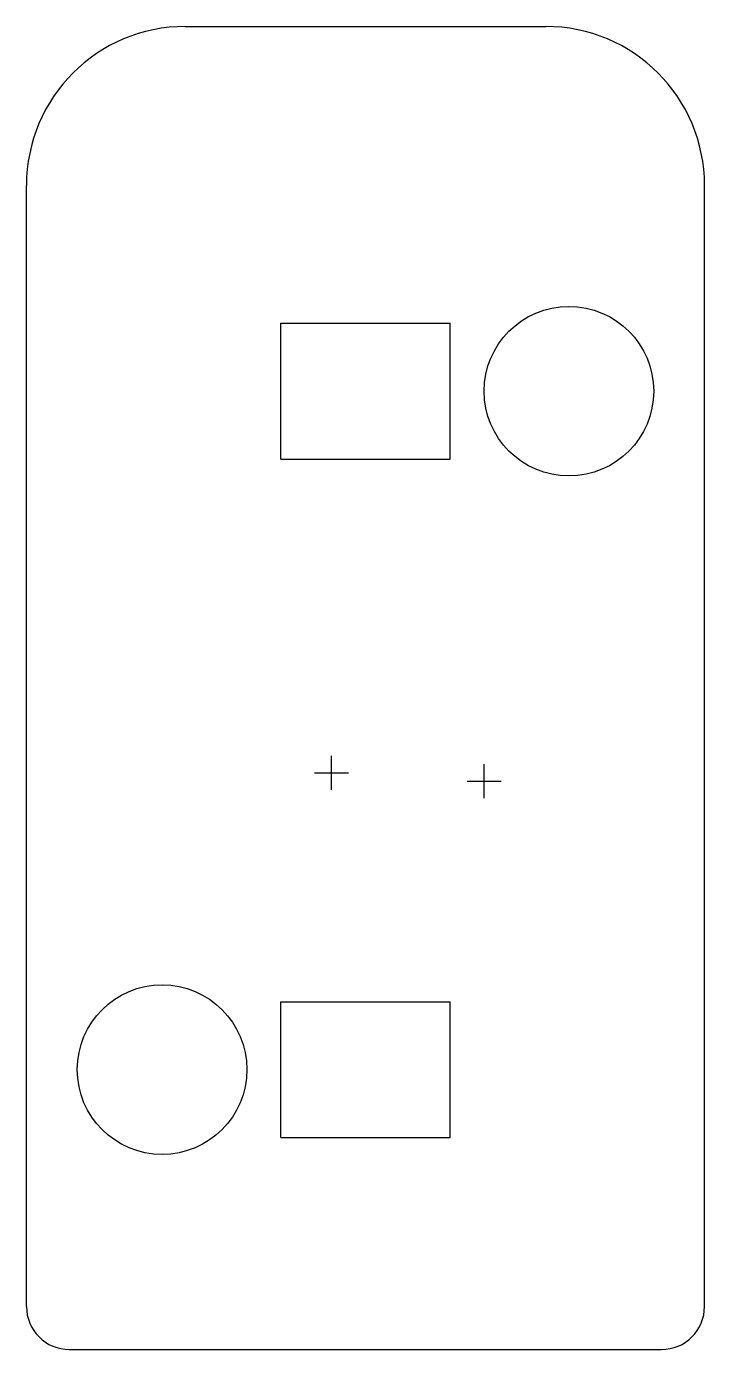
# Model space of a CAD drawing. Header units: inches. Extents: x 0 to 20, y 0 to 39.
import ezdxf

# ---------------------------------------------------------------- set-up
doc = ezdxf.new("R2010")
doc.units = ezdxf.units.IN
doc.layers.add('Top Component Center', color=76, linetype='Continuous')

# ---------------------------------------------------------------- blocks, each defined once
blk = doc.blocks.new('SOT323_IPC_B_49')
at = {"layer": 'Top Component Center'}
for p, q in [((0, -0.499999), (0, 0.499999)), ((-0.499999, 0), (0.499999, 0))]:
    blk.add_line(p, q, dxfattribs=at)
blk = doc.blocks.new('SOT323_IPC_B_50')
at = {"layer": 'Top Component Center'}
for p, q in [((0, 0.499999), (0, -0.499999)), ((-0.499999, 0), (0.499999, 0))]:
    blk.add_line(p, q, dxfattribs=at)

msp = doc.modelspace()

# ---------------------------------------------------------------- linework, layer by layer
at = {"layer": 'Top Component Center'}
for p, q in [((4.686, 39), (15.314, 39)), ((0, 1.27), (0, 34.314)), ((20, 1.27), (20, 34.314)), ((7.5, 26.25), (7.5, 30.25)), ((7.5, 30.25), (12.5, 30.25)), ((12.5, 26.25), (12.5, 30.25)), ((7.5, 26.25), (12.5, 26.25)), ((7.5, 10.25), (12.5, 10.25)), ((7.5, 6.25), (7.5, 10.25)), ((12.5, 6.25), (12.5, 10.25)), ((7.5, 6.25), (12.5, 6.25)), ((1.27, 0), (18.73, 0))]:
    msp.add_line(p, q, dxfattribs=at)
for centre in [(16, 28.25), (4, 8.25)]:
    msp.add_circle(centre, 2.5, dxfattribs=at)
for centre, radius, start, end in [((4.686, 34.314), 4.686, 90, 180), ((15.314, 34.314), 4.686, 0, 90), ((1.27, 1.27), 1.27, 180, 270), ((18.73, 1.27), 1.27, 270, 0)]:
    msp.add_arc(centre, radius, start, end, dxfattribs=at)

# ---------------------------------------------------------------- block references
at = {"rotation": 90}
msp.add_blockref('SOT323_IPC_B_50', (9, 17), dxfattribs=at)
msp.add_blockref('SOT323_IPC_B_49', (13.5, 16.75))

doc.saveas('drawing.dxf')
